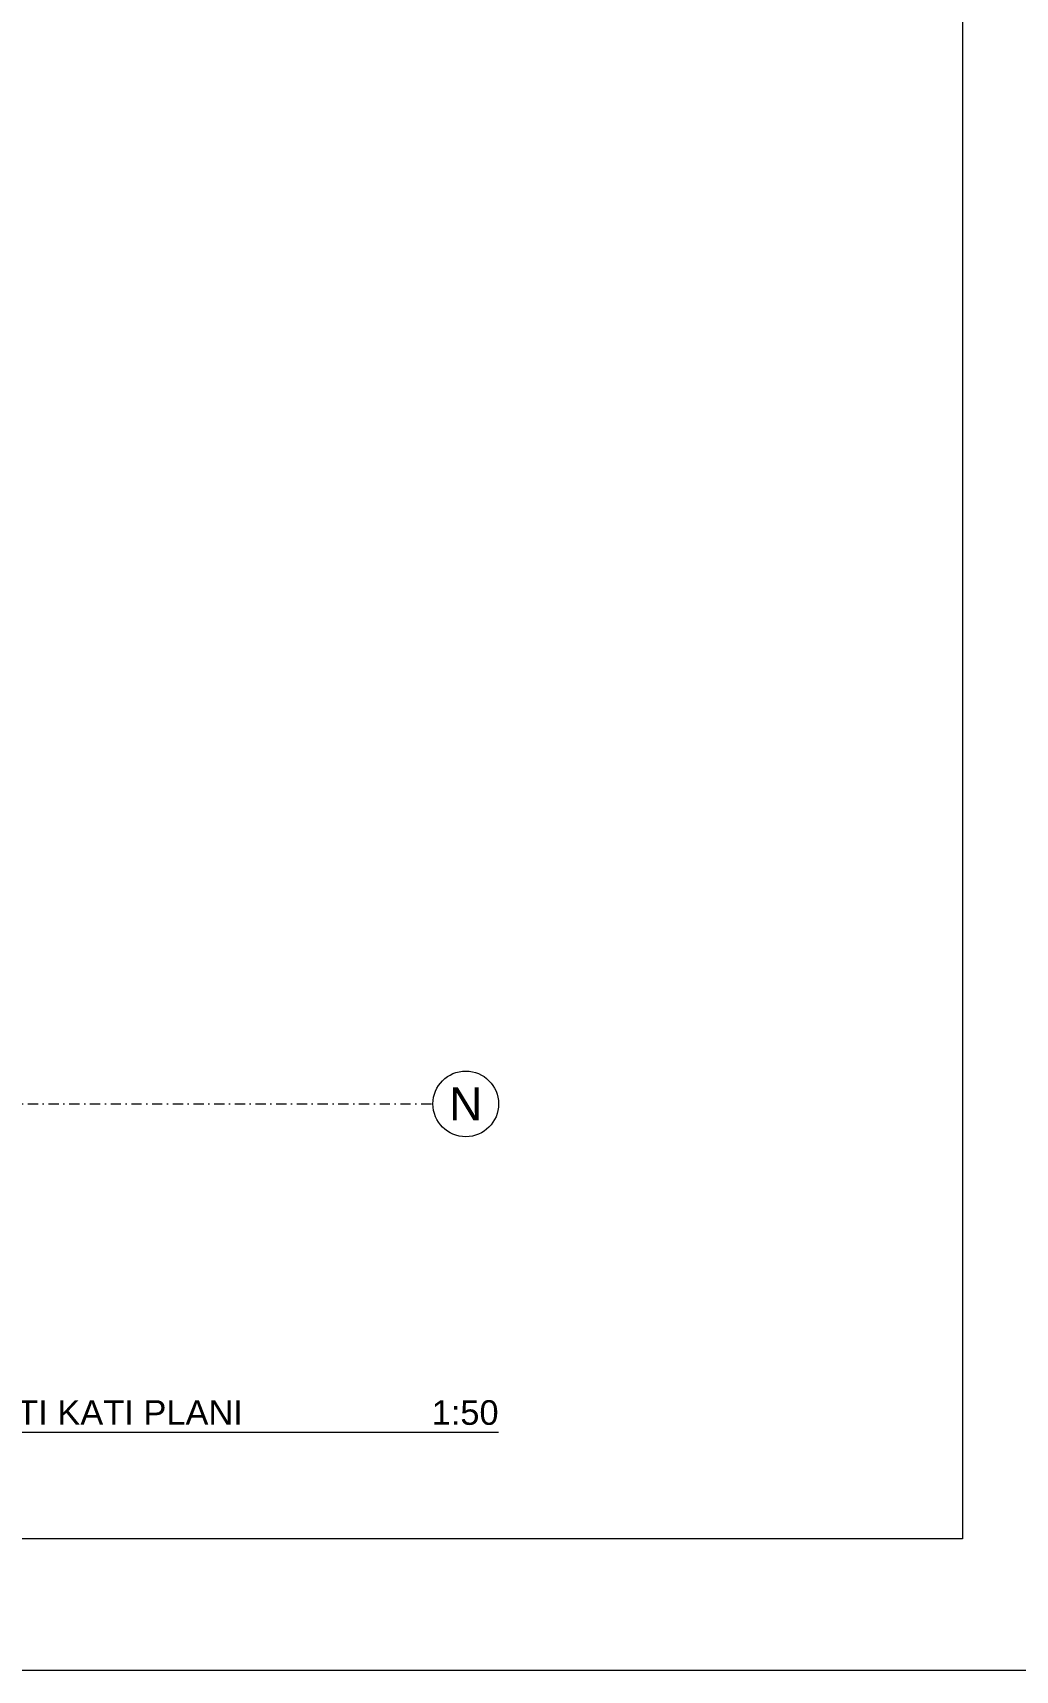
# Model space of a CAD drawing. Extents: x -2050 to 29725, y -1777 to 6820.
# Drawn here: x 22674 to 23272, y 0 to 997 of the extents above; entities that cross this region are included whole.
import ezdxf
from ezdxf.enums import TextEntityAlignment as Align

# ---------------------------------------------------------------- set-up
doc = ezdxf.new("R2010")
doc.units = 0
doc.header["$LTSCALE"] = 25
doc.header["$MEASUREMENT"] = 0
doc.linetypes.add('DASHDOT2', pattern=[0.5, 0.25, -0.125, 0, -0.125])
doc.layers.get('0').update_dxf_attribs({"color": 9, "lineweight": 9})
for name, color, linetype, lineweight in [('21', 9, 'Continuous', 9), ('24', 9, 'DASHDOT2', 9), ('40A', 9, 'Continuous', 9)]:
    doc.layers.add(name, color=color, linetype=linetype, lineweight=lineweight)
doc.styles.add('Arial', font='arial.ttf', dxfattribs={"height": 2.5})
doc.styles.add('MuuM_TEXT-ITALIC', font='ARIALNI.TTF')

# ---------------------------------------------------------------- blocks, each defined once
blk = doc.blocks.new('0_drawinglabel')
blk.add_lwpolyline([(3, 0), (46.46, 0)])
blk.add_circle((0, 0), 3)
at = {"style": 'Arial'}
blk.add_attdef('CIZIMADI', text='', height=2, dxfattribs=at).set_placement((3.5, 0), align=Align.BOTTOM_LEFT)
blk.add_attdef('OLCEK', text='', height=2, dxfattribs=at).set_placement((46.46, 0), align=Align.BOTTOM_RIGHT)
blk.add_attdef('CIZIMNO', text='', height=2.5, dxfattribs=at).set_placement((0, 0), align=Align.MIDDLE)
at = {"style": 'MuuM_TEXT-ITALIC'}
blk.add_attdef('DRAWINGNAME', text='', height=2, dxfattribs=at).set_placement((3.5, -0.59), align=Align.TOP_LEFT)
blk.add_attdef('SCALE', text='', height=2, dxfattribs=at).set_placement((46.46, -0.59), align=Align.TOP_RIGHT)
blk = doc.blocks.new('0_aks')
at = {"linetype": 'Continuous'}
blk.add_circle((0, 0), 2, dxfattribs=at)
at = {"style": 'Arial'}
blk.add_attdef('AKS', text='', height=2, dxfattribs=at).set_placement((0, 0), align=Align.MIDDLE_CENTER)
blk = doc.blocks.new('P-AKS_AUDI')
at = {"layer": '24'}
blk.add_lwpolyline([(0, -2440), (360, -2440)], dxfattribs=at)
at = {"layer": '24', "xscale": 10, "yscale": 10, "zscale": 10}
blk.add_blockref('0_aks', (380, -2440), dxfattribs=at).add_auto_attribs({'AKS': 'N'})
blk = doc.blocks.new('ÇATI KATI PLANI')
at = {"layer": '24'}
blk.add_blockref('P-AKS_AUDI', (22557.5, 2785), dxfattribs=at)

msp = doc.modelspace()

# ---------------------------------------------------------------- linework, layer by layer
at = {"layer": '40A'}
for points in [[(23780, 4205), (17835, 4205), (17835, 0), (23780, 0)], [(23240.06, 80), (17915, 80), (17915, 4125), (23240.06, 4125)]]:
    msp.add_lwpolyline(points, close=True, dxfattribs=at)

# ---------------------------------------------------------------- block references
msp.add_blockref('ÇATI KATI PLANI', (0, 0))
at = {"layer": '21'}
ref = msp.add_blockref('0_drawinglabel', (22609.05, 145), dxfattribs=dict(at, xscale=7.5, yscale=7.5, zscale=7.5))
ref.add_attrib('CIZIMNO', '01', dxfattribs={"layer": '0', "height": 18.75, "style": 'Arial'}).set_placement((22609.05, 145), align=Align.MIDDLE)
ref.add_attrib('CIZIMADI', 'ÇATI KATI PLANI', dxfattribs={"layer": '0', "height": 15, "style": 'Arial'}).set_placement((22635.3, 145), align=Align.BOTTOM_LEFT)
ref.add_attrib('OLCEK', '1:50', dxfattribs={"layer": '0', "height": 15, "style": 'Arial'}).set_placement((22957.5, 145), align=Align.BOTTOM_RIGHT)

doc.saveas('drawing.dxf')
